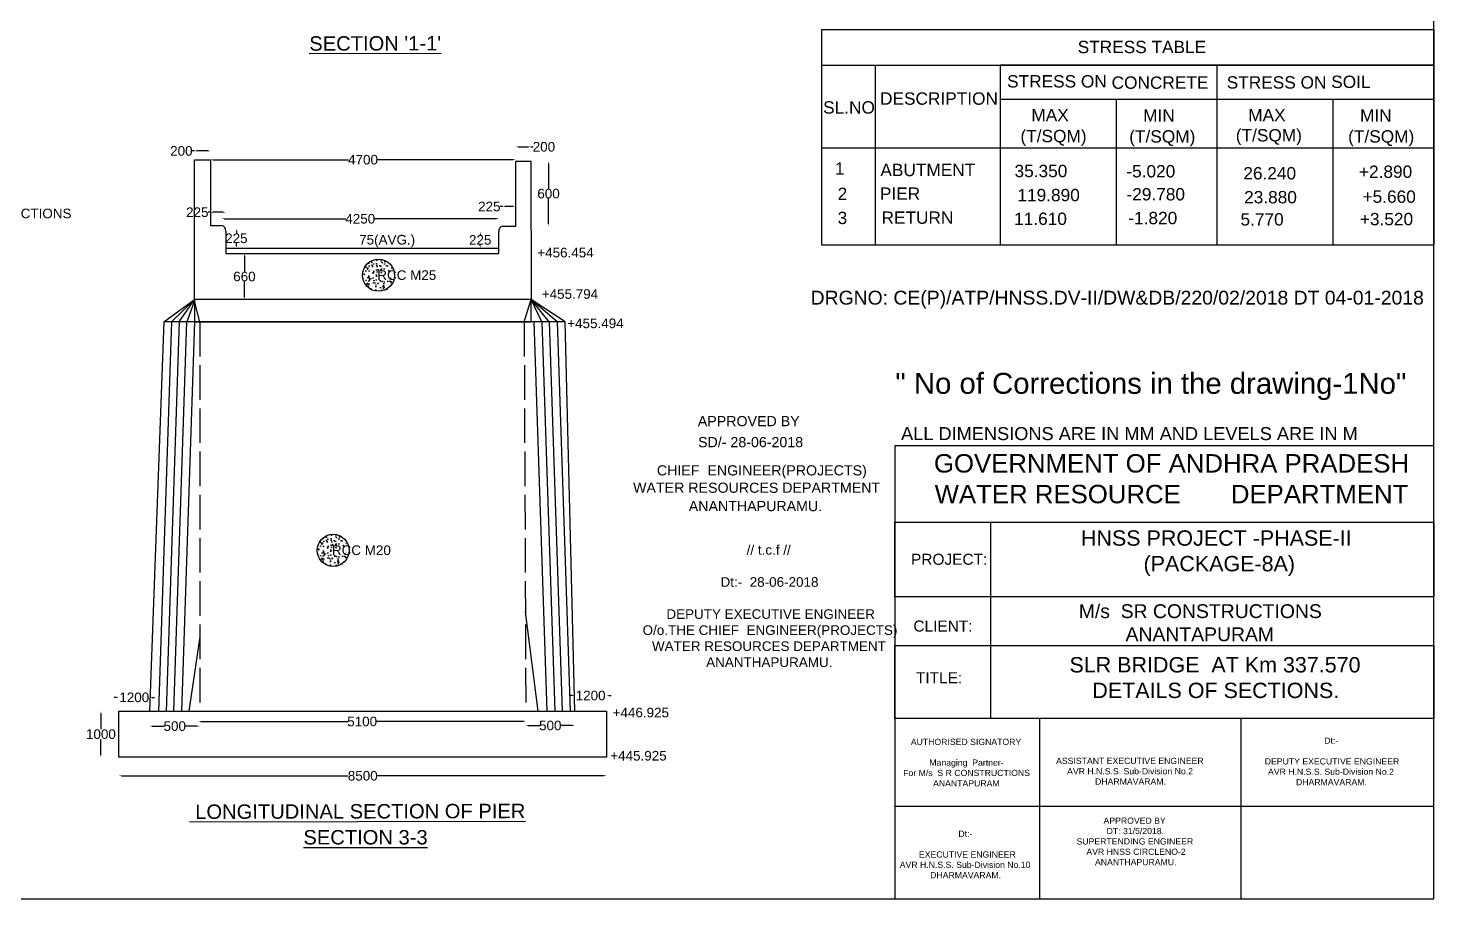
# Model space of a CAD drawing. Header units: inches. Extents: x 356128 to 379087, y -172684 to -157109.
# Drawn here: x 364462 to 379086, y -172684 to -163621 of the extents above; entities that cross this region are included whole.
import ezdxf

# ---------------------------------------------------------------- set-up
doc = ezdxf.new("R2010")
doc.units = ezdxf.units.IN
doc.header["$MEASUREMENT"] = 0
doc.linetypes.add('ACAD_ISO02W100', pattern=[15, 12, -3])
for name, color, linetype in [('DIMENSION', 7, 'Continuous'), ('DRAWING', 7, 'Continuous'), ('TEXT', 7, 'Continuous')]:
    doc.layers.add(name, color=color, linetype=linetype)
doc.styles.get("Standard").update_dxf_attribs({"font": 'arial.ttf'})
doc.dimstyles.new('ST100', dxfattribs={"dimtxt": 100, "dimasz": 25, "dimexe": 0, "dimexo": 300, "dimgap": 0.09, "dimtad": 0, "dimtih": 1, "dimtoh": 1, "dimdec": 0, "dimzin": 0, "dimdsep": 46, "dimtxsty": 'Standard', "dimcen": 0, "dimse1": 1, "dimse2": 1, "dimadec": 0, "dimazin": 0, "dimtfac": 1, "dimtdec": 0, "dimtofl": 0, "dimtmove": 0, "dimatfit": 3, "dimfxl": 2000, "dimtolj": 1, "dimtzin": 0, "dimarcsym": 0})

# ---------------------------------------------------------------- blocks, each defined once
blk = doc.blocks.new('*D63')
at = {"layer": 'Defpoints', "color": 0, "ltscale": 0.4, "transparency": 16777216}
for p in [(366192, -164900), (366192, -164991), (366359, -164991)]:
    blk.add_point(p, dxfattribs=at)
at = {"layer": 'DIMENSION', "color": 0, "lineweight": -2, "ltscale": 0.4, "transparency": 16777216}
for p, q in [((366192, -164900), (366167, -164900)), ((366334, -164900), (366217, -164900))]:
    blk.add_line(p, q, dxfattribs=at)
at = {"layer": 'DIMENSION', "color": 0, "ltscale": 0.4, "transparency": 16777216}
for points in [[(366217, -164896), (366217, -164905), (366192, -164900)], [(366334, -164896), (366334, -164905), (366359, -164900)]]:
    blk.add_solid(points, dxfattribs=at)
at = {"layer": 'DIMENSION', "color": 0, "ltscale": 0.4, "transparency": 16777216, "insert": (366056, -164900), "char_height": 100, "attachment_point": 5}
blk.add_mtext('\\A1;200', dxfattribs=at)
blk = doc.blocks.new('*D64')
at = {"layer": 'Defpoints', "color": 0, "ltscale": 0.4, "transparency": 16777216}
for p in [(366359, -165538), (366359, -165674), (366517, -165715)]:
    blk.add_point(p, dxfattribs=at)
at = {"layer": 'DIMENSION', "color": 0, "lineweight": -2, "ltscale": 0.4, "transparency": 16777216}
for p, q in [((366359, -165538), (366334, -165538)), ((366492, -165538), (366384, -165538))]:
    blk.add_line(p, q, dxfattribs=at)
at = {"layer": 'DIMENSION', "color": 0, "ltscale": 0.4, "transparency": 16777216}
for points in [[(366384, -165534), (366384, -165542), (366359, -165538)], [(366492, -165534), (366492, -165542), (366517, -165538)]]:
    blk.add_solid(points, dxfattribs=at)
at = {"layer": 'DIMENSION', "color": 0, "ltscale": 0.4, "transparency": 16777216, "insert": (366222, -165538), "char_height": 100, "attachment_point": 5}
blk.add_mtext('\\A1;225', dxfattribs=at)
blk = doc.blocks.new('*D65')
at = {"layer": 'Defpoints', "color": 0, "ltscale": 0.4, "transparency": 16777216}
for p in [(366514, -165707), (366520, -165910), (366628, -165910)]:
    blk.add_point(p, dxfattribs=at)
at = {"layer": 'DIMENSION', "color": 0, "lineweight": -2, "ltscale": 0.4, "transparency": 16777216}
for p, q in [((366628, -165732), (366628, -165758)), ((366628, -165886), (366628, -165860))]:
    blk.add_line(p, q, dxfattribs=at)
at = {"layer": 'DIMENSION', "color": 0, "ltscale": 0.4, "transparency": 16777216}
for points in [[(366624, -165732), (366632, -165732), (366628, -165707)], [(366624, -165886), (366632, -165886), (366628, -165910)]]:
    blk.add_solid(points, dxfattribs=at)
at = {"layer": 'DIMENSION', "color": 0, "ltscale": 0.4, "transparency": 16777216, "insert": (366628, -165809), "char_height": 100, "attachment_point": 5}
blk.add_mtext('\\A1;225', dxfattribs=at)
blk = doc.blocks.new('*D66')
at = {"layer": 'Defpoints', "color": 0, "ltscale": 0.4, "transparency": 16777216}
for p in [(366712, -165966), (366712, -166447), (366712, -166447)]:
    blk.add_point(p, dxfattribs=at)
at = {"layer": 'DIMENSION', "color": 0, "lineweight": -2, "ltscale": 0.4, "transparency": 16777216}
for p, q in [((366712, -165992), (366712, -166156)), ((366712, -166422), (366712, -166258))]:
    blk.add_line(p, q, dxfattribs=at)
at = {"layer": 'DIMENSION', "color": 0, "ltscale": 0.4, "transparency": 16777216}
for points in [[(366708, -165992), (366716, -165992), (366712, -165966)], [(366708, -166422), (366716, -166422), (366712, -166447)]]:
    blk.add_solid(points, dxfattribs=at)
at = {"layer": 'DIMENSION', "color": 0, "ltscale": 0.4, "transparency": 16777216, "insert": (366712, -166207), "char_height": 100, "attachment_point": 5}
blk.add_mtext('\\A1;660', dxfattribs=at)
blk = doc.blocks.new('*D67')
at = {"layer": 'Defpoints', "color": 0, "ltscale": 0.4, "transparency": 16777216}
for p in [(366474, -165674), (369360, -165606), (369360, -165740)]:
    blk.add_point(p, dxfattribs=at)
at = {"layer": 'DIMENSION', "color": 0, "lineweight": -2, "ltscale": 0.4, "transparency": 16777216}
for p, q in [((366500, -165606), (367766, -165606)), ((369334, -165606), (368068, -165606))]:
    blk.add_line(p, q, dxfattribs=at)
at = {"layer": 'DIMENSION', "color": 0, "ltscale": 0.4, "transparency": 16777216}
for points in [[(366500, -165601), (366500, -165610), (366474, -165606)], [(369334, -165601), (369334, -165610), (369360, -165606)]]:
    blk.add_solid(points, dxfattribs=at)
at = {"layer": 'DIMENSION', "color": 0, "ltscale": 0.4, "transparency": 16777216, "insert": (367917, -165606), "char_height": 100, "attachment_point": 5}
blk.add_mtext('\\A1;4250', dxfattribs=at)
blk = doc.blocks.new('*D68')
at = {"layer": 'Defpoints', "color": 0, "ltscale": 0.4, "transparency": 16777216}
for p in [(369396, -165478), (369396, -165682), (369534, -165682)]:
    blk.add_point(p, dxfattribs=at)
at = {"layer": 'DIMENSION', "color": 0, "lineweight": -2, "ltscale": 0.4, "transparency": 16777216}
for p, q in [((369396, -165478), (369372, -165478)), ((369509, -165478), (369422, -165478))]:
    blk.add_line(p, q, dxfattribs=at)
at = {"layer": 'DIMENSION', "color": 0, "ltscale": 0.4, "transparency": 16777216}
for points in [[(369422, -165474), (369422, -165482), (369396, -165478)], [(369509, -165474), (369509, -165482), (369534, -165478)]]:
    blk.add_solid(points, dxfattribs=at)
at = {"layer": 'DIMENSION', "color": 0, "ltscale": 0.4, "transparency": 16777216, "insert": (369260, -165478), "char_height": 100, "attachment_point": 5}
blk.add_mtext('\\A1;225', dxfattribs=at)
blk = doc.blocks.new('*D69')
at = {"layer": 'Defpoints', "color": 0, "ltscale": 0.4, "transparency": 16777216}
for p in [(369165, -165740), (369360, -165740), (369360, -165910)]:
    blk.add_point(p, dxfattribs=at)
at = {"layer": 'DIMENSION', "color": 0, "lineweight": -2, "ltscale": 0.4, "transparency": 16777216}
for p, q in [((369165, -165766), (369165, -165774)), ((369165, -165886), (369165, -165877))]:
    blk.add_line(p, q, dxfattribs=at)
at = {"layer": 'DIMENSION', "color": 0, "ltscale": 0.4, "transparency": 16777216}
for points in [[(369161, -165766), (369169, -165766), (369165, -165740)], [(369161, -165886), (369169, -165886), (369165, -165910)]]:
    blk.add_solid(points, dxfattribs=at)
at = {"layer": 'DIMENSION', "color": 0, "ltscale": 0.4, "transparency": 16777216, "insert": (369165, -165826), "char_height": 100, "attachment_point": 5}
blk.add_mtext('\\A1;225', dxfattribs=at)
blk = doc.blocks.new('*D70')
at = {"layer": 'Defpoints', "color": 0, "ltscale": 0.4, "transparency": 16777216}
for p in [(369692, -165006), (369534, -165682), (369876, -165682)]:
    blk.add_point(p, dxfattribs=at)
at = {"layer": 'DIMENSION', "color": 0, "lineweight": -2, "ltscale": 0.4, "transparency": 16777216}
for p, q in [((369876, -165032), (369876, -165293)), ((369876, -165658), (369876, -165396))]:
    blk.add_line(p, q, dxfattribs=at)
at = {"layer": 'DIMENSION', "color": 0, "ltscale": 0.4, "transparency": 16777216}
for points in [[(369872, -165032), (369880, -165032), (369876, -165006)], [(369872, -165658), (369880, -165658), (369876, -165682)]]:
    blk.add_solid(points, dxfattribs=at)
at = {"layer": 'DIMENSION', "color": 0, "ltscale": 0.4, "transparency": 16777216, "insert": (369876, -165344), "char_height": 100, "attachment_point": 5}
blk.add_mtext('\\A1;600', dxfattribs=at)
blk = doc.blocks.new('*D71')
at = {"layer": 'Defpoints', "color": 0, "ltscale": 0.4, "transparency": 16777216}
for p in [(369691, -164857), (369534, -165006), (369691, -165006)]:
    blk.add_point(p, dxfattribs=at)
at = {"layer": 'DIMENSION', "color": 0, "lineweight": -2, "ltscale": 0.4, "transparency": 16777216}
for p, q in [((369559, -164857), (369666, -164857)), ((369691, -164857), (369716, -164857))]:
    blk.add_line(p, q, dxfattribs=at)
at = {"layer": 'DIMENSION', "color": 0, "ltscale": 0.4, "transparency": 16777216}
for points in [[(369559, -164853), (369559, -164861), (369534, -164857)], [(369666, -164853), (369666, -164861), (369691, -164857)]]:
    blk.add_solid(points, dxfattribs=at)
at = {"layer": 'DIMENSION', "color": 0, "ltscale": 0.4, "transparency": 16777216, "insert": (369828, -164857), "char_height": 100, "attachment_point": 5}
blk.add_mtext('\\A1;200', dxfattribs=at)
blk = doc.blocks.new('*D72')
at = {"layer": 'Defpoints', "color": 0, "ltscale": 0.4, "transparency": 16777216}
for p in [(369534, -164797), (366359, -164991), (369534, -164991)]:
    blk.add_point(p, dxfattribs=at)
at = {"layer": 'DIMENSION', "color": 0, "lineweight": -2, "ltscale": 0.4, "transparency": 16777216}
for p, q in [((366384, -164991), (367795, -164991)), ((369509, -164991), (368098, -164991))]:
    blk.add_line(p, q, dxfattribs=at)
at = {"layer": 'DIMENSION', "color": 0, "ltscale": 0.4, "transparency": 16777216}
for points in [[(366384, -164987), (366384, -164995), (366359, -164991)], [(369509, -164987), (369509, -164995), (369534, -164991)]]:
    blk.add_solid(points, dxfattribs=at)
at = {"layer": 'DIMENSION', "color": 0, "ltscale": 0.4, "transparency": 16777216, "insert": (367946, -164991), "char_height": 100, "attachment_point": 5}
blk.add_mtext('\\A1;4700', dxfattribs=at)
blk = doc.blocks.new('*D73')
at = {"layer": 'Defpoints', "color": 0, "ltscale": 0.4, "transparency": 16777216}
for p in [(365406, -170587), (365406, -170731), (365726, -170731)]:
    blk.add_point(p, dxfattribs=at)
at = {"layer": 'DIMENSION', "color": 0, "lineweight": -2, "ltscale": 0.4, "transparency": 16777216}
for p, q in [((365382, -170587), (365356, -170587)), ((365751, -170587), (365776, -170587))]:
    blk.add_line(p, q, dxfattribs=at)
at = {"layer": 'DIMENSION', "color": 0, "ltscale": 0.4, "transparency": 16777216}
for points in [[(365382, -170583), (365382, -170591), (365406, -170587)], [(365751, -170583), (365751, -170591), (365726, -170587)]]:
    blk.add_solid(points, dxfattribs=at)
at = {"layer": 'DIMENSION', "color": 0, "ltscale": 0.4, "transparency": 16777216, "insert": (365566, -170587), "char_height": 100, "attachment_point": 5}
blk.add_mtext('\\A1;1200', dxfattribs=at)
blk = doc.blocks.new('*D74')
at = {"layer": 'Defpoints', "color": 0, "ltscale": 0.4, "transparency": 16777216}
for p in [(365406, -170731), (365219, -171209), (365406, -171209)]:
    blk.add_point(p, dxfattribs=at)
at = {"layer": 'DIMENSION', "color": 0, "lineweight": -2, "ltscale": 0.4, "transparency": 16777216}
for p, q in [((365219, -170756), (365219, -170919)), ((365219, -171184), (365219, -171021))]:
    blk.add_line(p, q, dxfattribs=at)
at = {"layer": 'DIMENSION', "color": 0, "ltscale": 0.4, "transparency": 16777216}
for points in [[(365215, -170756), (365223, -170756), (365219, -170731)], [(365215, -171184), (365223, -171184), (365219, -171209)]]:
    blk.add_solid(points, dxfattribs=at)
at = {"layer": 'DIMENSION', "color": 0, "ltscale": 0.4, "transparency": 16777216, "insert": (365219, -170970), "char_height": 100, "attachment_point": 5}
blk.add_mtext('\\A1;1000', dxfattribs=at)
blk = doc.blocks.new('*D75')
at = {"layer": 'Defpoints', "color": 0, "ltscale": 0.4, "transparency": 16777216}
for p in [(365726, -170731), (366248, -170731), (366248, -170886)]:
    blk.add_point(p, dxfattribs=at)
at = {"layer": 'DIMENSION', "color": 0, "lineweight": -2, "ltscale": 0.4, "transparency": 16777216}
for p, q in [((365751, -170886), (365876, -170886)), ((366222, -170886), (366097, -170886))]:
    blk.add_line(p, q, dxfattribs=at)
at = {"layer": 'DIMENSION', "color": 0, "ltscale": 0.4, "transparency": 16777216}
for points in [[(365751, -170881), (365751, -170890), (365726, -170886)], [(366222, -170881), (366222, -170890), (366248, -170886)]]:
    blk.add_solid(points, dxfattribs=at)
at = {"layer": 'DIMENSION', "color": 0, "ltscale": 0.4, "transparency": 16777216, "insert": (365987, -170886), "char_height": 100, "attachment_point": 5}
blk.add_mtext('\\A1;500', dxfattribs=at)
blk = doc.blocks.new('*D76')
at = {"layer": 'Defpoints', "color": 0, "ltscale": 0.4, "transparency": 16777216}
for p in [(369638, -170731), (366235, -170883), (369638, -170838)]:
    blk.add_point(p, dxfattribs=at)
at = {"layer": 'DIMENSION', "color": 0, "lineweight": -2, "ltscale": 0.4, "transparency": 16777216}
for p, q in [((366260, -170838), (367788, -170838)), ((369614, -170838), (368086, -170838))]:
    blk.add_line(p, q, dxfattribs=at)
at = {"layer": 'DIMENSION', "color": 0, "ltscale": 0.4, "transparency": 16777216}
for points in [[(366260, -170833), (366260, -170842), (366235, -170838)], [(369614, -170833), (369614, -170842), (369638, -170838)]]:
    blk.add_solid(points, dxfattribs=at)
at = {"layer": 'DIMENSION', "color": 0, "ltscale": 0.4, "transparency": 16777216, "insert": (367937, -170838), "char_height": 100, "attachment_point": 5}
blk.add_mtext('\\A1;5100', dxfattribs=at)
blk = doc.blocks.new('*D77')
at = {"layer": 'Defpoints', "color": 0, "ltscale": 0.4, "transparency": 16777216}
for p in [(369638, -170731), (370150, -170731), (370150, -170880)]:
    blk.add_point(p, dxfattribs=at)
at = {"layer": 'DIMENSION', "color": 0, "lineweight": -2, "ltscale": 0.4, "transparency": 16777216}
for p, q in [((369664, -170880), (369784, -170880)), ((370125, -170880), (370005, -170880))]:
    blk.add_line(p, q, dxfattribs=at)
at = {"layer": 'DIMENSION', "color": 0, "ltscale": 0.4, "transparency": 16777216}
for points in [[(369664, -170876), (369664, -170885), (369638, -170880)], [(370125, -170876), (370125, -170885), (370150, -170880)]]:
    blk.add_solid(points, dxfattribs=at)
at = {"layer": 'DIMENSION', "color": 0, "ltscale": 0.4, "transparency": 16777216, "insert": (369894, -170880), "char_height": 100, "attachment_point": 5}
blk.add_mtext('\\A1;500', dxfattribs=at)
blk = doc.blocks.new('*D78')
at = {"layer": 'Defpoints', "color": 0, "ltscale": 0.4, "transparency": 16777216}
for p in [(370479, -170568), (370150, -170731), (370479, -170731)]:
    blk.add_point(p, dxfattribs=at)
at = {"layer": 'DIMENSION', "color": 0, "lineweight": -2, "ltscale": 0.4, "transparency": 16777216}
for p, q in [((370125, -170568), (370100, -170568)), ((370504, -170568), (370529, -170568))]:
    blk.add_line(p, q, dxfattribs=at)
at = {"layer": 'DIMENSION', "color": 0, "ltscale": 0.4, "transparency": 16777216}
for points in [[(370125, -170563), (370125, -170572), (370150, -170568)], [(370504, -170563), (370504, -170572), (370479, -170568)]]:
    blk.add_solid(points, dxfattribs=at)
at = {"layer": 'DIMENSION', "color": 0, "ltscale": 0.4, "transparency": 16777216, "insert": (370314, -170568), "char_height": 100, "attachment_point": 5}
blk.add_mtext('\\A1;1200', dxfattribs=at)
blk = doc.blocks.new('*D79')
at = {"layer": 'Defpoints', "color": 0, "ltscale": 0.4, "transparency": 16777216}
for p in [(365406, -171209), (370479, -171209), (370479, -171403)]:
    blk.add_point(p, dxfattribs=at)
at = {"layer": 'DIMENSION', "color": 0, "lineweight": -2, "ltscale": 0.4, "transparency": 16777216}
for p, q in [((365432, -171403), (367793, -171403)), ((370454, -171403), (368092, -171403))]:
    blk.add_line(p, q, dxfattribs=at)
at = {"layer": 'DIMENSION', "color": 0, "ltscale": 0.4, "transparency": 16777216}
for points in [[(365432, -171399), (365432, -171407), (365406, -171403)], [(370454, -171399), (370454, -171407), (370479, -171403)]]:
    blk.add_solid(points, dxfattribs=at)
at = {"layer": 'DIMENSION', "color": 0, "ltscale": 0.4, "transparency": 16777216, "insert": (367943, -171403), "char_height": 100, "attachment_point": 5}
blk.add_mtext('\\A1;8500', dxfattribs=at)

msp = doc.modelspace()

# ---------------------------------------------------------------- hatches: boundary and pattern name
at = {"layer": 'DRAWING', "ltscale": 0.4}
h = msp.add_hatch(dxfattribs=at)
h.set_pattern_fill('AR-CONC', color=256, scale=15.420849, angle=0.1412, style=0)
h.set_pattern_definition([(50.141203, (9389.5, 1386), (110.631124, -9.404295), [11.565637, -127.222006]), (355.141203, (9389.5, 1386), (-21.682432, 115.941332), [9.25251, -101.777605]), (100.592603, (9398.72, 1385.22), (88.948774, 106.536966), [9.82928, -108.122068]), (46.325403, (9389.42, 1416.84), (164.640037, -25.118766), [17.348455, -190.83301]), (96.776803, (9403.14, 1414.75), (143.762285, 150.572), [14.74392, -162.183076]), (351.325403, (9389.42, 1416.84), (143.76217, 150.572114), [13.878764, -152.66641]), (21.141203, (9404.865, 1409.17), (92.200868, -61.860215), [11.565637, -127.222006]), (326.141203, (9404.86, 1409.17), (37.24559, 111.916425), [9.25251, -101.777605]), (71.592603, (9412.55, 1404.02), (129.446497, 50.05611), [9.82928, -108.122068]), (37.641203, (9389.5, 1386), (1.7486343, 51.3395247), [0, -100.543937, 0, -103.31969, 0, -102.163126]), (7.641203, (9389.5, 1386), (40.417541, 60.921428), [0, -58.907644, 0, -98.23081, 0, -38.937644]), (327.641203, (9355.112, 1385.916), (82.328275, -3.2752683), [0, -38.552123, 0, -120.282624, 0, -159.60579]), (317.641203, (9339.69, 1385.88), (89.893943, 15.658626), [0, -50.11776, 0, -79.879999, 0, -113.343242])])
h.paths.add_polyline_path([(367940.5, -166193.5, 1), (368274.5, -166193.5, 1)])
h.paths.add_polyline_path([(368030.2, -166269.5), (368734, -166269.2), (368733.9, -166114), (368030.2, -166114.2)], flags=9)
h = msp.add_hatch(dxfattribs=at)
h.set_pattern_fill('AR-CONC', color=256, scale=15.420849, angle=0.1412, style=0)
h.set_pattern_definition([(50.141203, (8917, -1477), (110.631124, -9.404295), [11.565637, -127.222006]), (355.141203, (8917, -1477), (-21.682432, 115.941332), [9.25251, -101.777605]), (100.592603, (8926.22, -1477.78), (88.948774, 106.536966), [9.82928, -108.122068]), (46.325403, (8916.92, -1446.16), (164.640037, -25.118766), [17.348455, -190.83301]), (96.776803, (8930.64, -1448.25), (143.762285, 150.572), [14.74392, -162.183076]), (351.325403, (8916.92, -1446.16), (143.76217, 150.572114), [13.878764, -152.66641]), (21.141203, (8932.365, -1453.83), (92.200868, -61.860215), [11.565637, -127.222006]), (326.141203, (8932.36, -1453.83), (37.24559, 111.916425), [9.25251, -101.777605]), (71.592603, (8940.05, -1458.99), (129.446497, 50.05611), [9.82928, -108.122068]), (37.641203, (8917, -1477), (1.7486343, 51.3395247), [0, -100.543937, 0, -103.31969, 0, -102.163126]), (7.641203, (8917, -1477), (40.417541, 60.921428), [0, -58.907644, 0, -98.23081, 0, -38.937644]), (327.641203, (8882.613, -1477.084), (82.328275, -3.2752683), [0, -38.552123, 0, -120.282624, 0, -159.60579]), (317.641203, (8867.19, -1477.12), (89.893943, 15.658626), [0, -50.11776, 0, -79.879999, 0, -113.343242])])
h.paths.add_polyline_path([(367468, -169056.5, 1), (367802, -169056.5, 1)])
h.paths.add_polyline_path([(367557.7, -169132.5), (368261.5, -169132.2), (368261.4, -168977), (367557.7, -168977.2)], flags=9)

# ---------------------------------------------------------------- linework, layer by layer
for points in [[(379086.5, -157109), (356128.5, -157109), (356128.5, -172684), (379086.5, -172684)], [(366192, -166678.5), (369696.5, -166678.5), (369696.5, -166447), (366192, -166447)], [(365726, -170731), (370150, -170731), (370047.5, -166678.5), (365872.5, -166678.5)], [(365406.5, -170731), (370479, -170731), (370479, -171209), (365406.5, -171209)]]:
    msp.add_lwpolyline(points, close=True, dxfattribs=at)
for points in [[(366192, -166447), (366192, -164991), (366359, -164991), (366359, -165674), (366474.5, -165674)], [(369396.5, -165682.5), (369534, -165682.5), (369534, -165006.5), (369691.5, -165006.5), (369696.5, -166447)], [(366519.5, -165734), (366519.5, -165966.5), (369359.5, -165966.5), (369359.5, -165740.5)], [(366519.5, -165910.5), (369359.5, -165910.5)], [(365872.5, -166678.5), (366192, -166447)], [(365952, -166678.5), (366192, -166447)], [(366033.5, -166678.5), (366192, -166447)], [(366108, -166694.9), (366192, -166462)], [(366247.5, -166678.5), (366192, -166462)], [(369622.5, -166678.5), (369696.5, -166447)], [(369807.5, -166678.5), (369696.5, -166447)], [(369882.5, -166678.5), (369696.5, -166447)], [(369964, -166678.5), (369696.5, -166447)], [(370047.5, -166678.5), (369696.5, -166447)], [(365952, -166678.5), (365816.5, -170731)], [(366033.5, -166678.5), (365898, -170731)], [(366108.5, -166678.5), (365973, -170731)], [(366192, -166678.5), (366056.5, -170731)], [(369724, -166678.5), (369859.5, -170731)], [(369807.5, -166678.5), (369943, -170731)], [(369882.5, -166678.5), (370018, -170731)], [(369964, -166678.5), (370099.5, -170731)], [(369634.4, -169698), (369763.5, -170731)], [(366247.5, -169956), (366133, -170731)]]:
    msp.add_lwpolyline(points, dxfattribs=at)
at = {"layer": 'DRAWING', "linetype": 'ACAD_ISO02W100', "ltscale": 30}
for points in [[(366247.5, -166678.5), (366247.5, -170731)], [(369622.5, -166678.5), (369638.5, -170731)]]:
    msp.add_lwpolyline(points, dxfattribs=at)
at = {"layer": 'DRAWING', "ltscale": 0.4}
for centre in [(368107.5, -166193.5), (367635, -169056.5)]:
    msp.add_circle(centre, 167, dxfattribs=at)
for centre, radius, start, end in [((366460.7, -165731.2), 58.8, 357.2664, 76.4734), ((369407.2, -165730.1), 48.8, 102.65731, 192.27255)]:
    msp.add_arc(centre, radius, start, end, dxfattribs=at)
at = {"layer": 'TEXT', "ltscale": 0.4}
for points in [[(372719.9, -163634), (379086.5, -163634), (379086.5, -165878.5), (372719.9, -165878.5)], [(372719.9, -164006.4), (379086.5, -164006.4), (379086.5, -164869), (372719.9, -164869)], [(373279.1, -164006.4), (374574, -164006.4), (374574, -165878.5), (373279.1, -165878.5)], [(374574, -164359.3), (379086.5, -164359.3), (379086.5, -164006.4), (374574, -164006.4)], [(376830.2, -164006.4), (379086.5, -164006.4), (379086.5, -165878.5), (376830.2, -165878.5)]]:
    msp.add_lwpolyline(points, close=True, dxfattribs=at)
for points in [[(375780.6, -164359.3), (375780.6, -165878.5)], [(378036.9, -164359.3), (378036.9, -165878.5)]]:
    msp.add_lwpolyline(points, dxfattribs=at)
at = {"layer": 'TEXT'}
for points in [[(379086.5, -167968.4), (373479.9, -167968.4), (373479.9, -172684), (379086.5, -172684)], [(373479.9, -168762.8), (379086.5, -168762.8), (379086.5, -169540.2), (373479.9, -169540.2)], [(373479.9, -170047.8), (379086.5, -170047.8), (379086.5, -170806.4), (373479.9, -170806.4)]]:
    msp.add_lwpolyline(points, close=True, dxfattribs=at)
for points in [[(374475.5, -168762.8), (374475.5, -170806.4)], [(374983.9, -170806.4), (374983.9, -172684)], [(377079.8, -170806.4), (377079.8, -172684)], [(373479.9, -171720), (379086.5, -171720)]]:
    msp.add_lwpolyline(points, dxfattribs=at)

# ---------------------------------------------------------------- texts
at = {"layer": 'DRAWING', "color": 7}
for s, p in [(' RCC M25', (368056.1, -166241.9)), (' RCC M20', (367583.6, -169104.9))]:
    msp.add_text(s, height=100, rotation=0.01749, dxfattribs=at).set_placement(p)
at = {"layer": 'TEXT'}
for s, p in [("%%USECTION '1-1'", (367386.9, -163856.4)), ('%%U LONGITUDINAL SECTION OF PIER', (366142.3, -171851.9))]:
    msp.add_text(s, height=150, rotation=0.1412, dxfattribs=at).set_placement(p)
for s, height, p in [('STRESS TABLE', 128.498, (375380.9, -163881.7)), ('STRESS ON ', 128.5, (374646.5, -164239.2)), ('STRESS ON ', 128.5, (376931.5, -164250.4)), ('SOIL ', 128.5, (378018.1, -164244.4)), ('SL.NO ', 128.5, (372732.5, -164510.9)), ('DESCRIPTION ', 128.498, (373324.7, -164418.6)), ('MAX', 128.5, (374898.8, -164590.7)), ('MIN', 128.5, (376062.2, -164595.1)), ('MAX', 128.5, (377155.1, -164590.7)), ('MIN', 128.5, (378318.4, -164595.1)), ('1', 128.5, (372855.7, -165146.1)), ('ABUTMENT ', 128.5, (373328.2, -165161.8)), ('35.350', 128.5, (374724.2, -165172.2)), ('-5.020', 128.5, (375887.1, -165175)), ('26.240', 128.5, (377104, -165195.9)), ('+2.890', 128.5, (378307, -165180)), ('2', 128.5, (372883.6, -165410.1)), ('PIER', 128.5, (373323.3, -165408.2)), ('119.890', 128.5, (374754, -165423.2)), ('-29.780', 128.5, (375888.4, -165414.4)), ('23.880', 128.5, (377112.3, -165445)), ('+5.660', 128.5, (378344.3, -165439.3)), ('3', 128.5, (372883.7, -165660.4)), ('RETURN', 128.5, (373339.8, -165658.1)), ('11.610', 128.5, (374719.7, -165669.6)), ('-1.820', 128.5, (375907.7, -165661.9)), ('5.770', 128.5, (377074.7, -165675.7)), ('+3.520', 128.5, (378316.6, -165673)), ('APPROVED BY ', 105.816, (371429, -167764.4)), ('SD/- 28-06-2018', 105.816, (371431.6, -167982.8)), ('WATER RESOURCES DEPARTMENT ', 105.816, (370755.3, -168457.5)), ('ANANTHAPURAMU. ', 105.816, (371334.8, -168648.6))]:
    msp.add_text(s, height=height, dxfattribs=at).set_placement(p)
at = {"layer": 'TEXT', "color": 7}
for s, p in [('16MM DIA @ 150MM C/C IN BOTH DIRECTIONS', (361782.8, -165601)), ('75(AVG.)', (367905.8, -165873.5)), ('+456.454', (369759.3, -166007.5)), ('+455.794', (369805.8, -166438.5)), ('+455.494', (370070.8, -166744)), ('+446.925', (370542.8, -170794.5)), ('+445.925', (370518.3, -171244))]:
    msp.add_text(s, height=100, rotation=0.01749, dxfattribs=at).set_placement(p)
at = {"layer": 'TEXT', "attachment_point": 1}
for s, insert, char_height, width in [('CONCRETE', (375733.6, -164124.2), 128.5, 1038.155), ('(T/SQM)', (374785.4, -164680), 128.5, 704.16), ('(T/SQM)', (377025.7, -164672), 128.5, 704.16), ('(T/SQM)', (375917.1, -164684.1), 128.5, 704.16), ('(T/SQM)', (378194.5, -164684.1), 128.5, 704.16), ('\\pi312.22;DRGNO: CE(P)/ATP/HNSS.DV-II/DW&DB/220/02/2018 DT 04-01-2018', (372290.2, -166354.5), 144.181, 6980.488), ('\\pi65.647;" No of Corrections in the drawing-1No"', (373418.2, -167209.1), 218.231, 5419.898), ('ALL DIMENSIONS ARE IN MM AND LEVELS ARE IN M', (373543.6, -167773.7), 135.41, 4832.295), ('CHIEF  ENGINEER(PROJECTS)', (371002.8, -168170.9), 105.816, 2971.913), ('\\pi2284.6;// t.c.f //\\P\\pi2514;\\P\\pi2012.9;Dt:-  28-06-2018\\P\\pi2514;\\P\\pi1410.7; DEPUTY EXECUTIVE ENGINEER\\P\\pi0;^I^I^IO/o.THE CHIEF  ENGINEER(PROJECTS)\\P\\pi1299.4;WATER RESOURCES DEPARTMENT\\P\\pi1863.1;ANANTHAPURAMU.', (369652.5, -169001.6), 100.172, 5027.935), ('PROJECT:', (373647.3, -169092), 114.85, 1071.605), ('\\pi587.92;M/s  SR CONSTRUCTIONS \\P\\pi1075.1;ANANTAPURAM', (374804, -169617.3), 144.181, 3679.333), ('CLIENT:', (373671.6, -169787.1), 114.85, 1071.605), ('\\pi977.38;SLR BRIDGE  AT Km 337.570\\P\\pi1215.3;DETAILS OF SECTIONS.', (374318, -170167.4), 159.864, 4962.611), ('TITLE:', (373698.1, -170325.4), 114.85, 622.796), ('\\pi1047.9;AUTHORISED SIGNATORY\\P\\pi1622;\\P\\pi1240.3;Managing  Partner-\\P\\pi968.44;For M/s  S R CONSTRUCTIONS\\P\\pi1279.3;ANANTAPURAM', (372597.1, -171017.6), 64.63, 3243.979), ('\\pi1554.2;Dt:-  \\P\\pi1622;\\P\\pi910.15; DEPUTY EXECUTIVE ENGINEER\\P\\pi969.56;AVR H.N.S.S. Sub-Division No.2\\P\\pi1260.7;DHARMAVARAM.', (376391.5, -171004.9), 64.63, 3243.979), ('\\pi1622;\\P\\P\\pi854.96;ASSISTANT EXECUTIVE ENGINEER\\P\\pi969.56;AVR H.N.S.S. Sub-Division No.2\\P\\pi1260.7;DHARMAVARAM.', (374301.3, -170999.8), 64.63, 3243.979), ('\\pi1298.7;APPROVED BY\\P\\pi1330.8;DT: 31/5/2018.  \\P\\pi1017.6;SUPERTENDING ENGINEER                \\P\\pi1095.1; AVR HNSS CIRCLENO-2\\P\\pi0;^I^I^I^I       ANANTHAPURAMU.', (374351.1, -171837.6), 64.63, 3243.979), ('{\\L SECTION 3-3 }', (367267.6, -171967.4), 150, 1556.843), ('\\pi1554.2;Dt:- \\P\\pi1622;\\P\\pi1093.3;  EXECUTIVE ENGINEER\\P\\pi944.23;AVR H.N.S.S. Sub-Division No.10\\P\\pi1260.7;DHARMAVARAM.', (372585.6, -171973.9), 64.63, 3243.979)]:
    msp.add_mtext(s, dxfattribs=dict(at, insert=insert, char_height=char_height, width=width))
at = {"layer": 'TEXT', "color": 7, "width": 5470.94, "attachment_point": 5}
for s, insert, char_height in [('GOVERNMENT OF ANDHRA PRADESH\\PWATER RESOURCE       DEPARTMENT', (376356.8, -168312), 191.836), ('HNSS PROJECT -PHASE-II\\P (PACKAGE-8A)', (376822.9, -169085.5), 159.864)]:
    msp.add_mtext(s, dxfattribs=dict(at, insert=insert, char_height=char_height))

# ---------------------------------------------------------------- dimensions: what is measured, and where the dimension line sits
at = {"layer": 'DIMENSION', "ltscale": 0.4}
for base, p1, p2, text, picture, middle in [((369534, -164991), (366359, -164991), (369534, -164797), '4700', '*D72', (367946.5, -164991)), ((369691.5, -164857), (369534, -165006.5), (369691.5, -165006), '200', '*D71', (369827.7, -164857)), ((366192, -164900.5), (366359, -164991), (366192, -164991), '200', '*D63', (366055.8, -164900.5)), ((366359, -165538), (366517.3, -165715.2), (366359, -165674), '225', '*D64', (366222.2, -165538)), ((369359.5, -165605.5), (366474.5, -165674), (369359.5, -165740.5), '4250', '*D67', (367917, -165605.5)), ((369396.5, -165478), (369534, -165682.5), (369396.5, -165682.5), '225', '*D68', (369259.7, -165478)), ((365406.5, -170587), (365726, -170731), (365406.5, -170731), '1200', '*D73', (365566.2, -170587)), ((370479, -170567.5), (370150, -170731), (370479, -170731), '1200', '*D78', (370314.5, -170567.5)), ((366247.5, -170885.5), (365726, -170731), (366247.5, -170731), '500', '*D75', (365986.8, -170885.5)), ((369638.5, -170837.5), (366235, -170883.4), (369638.5, -170731), '5100', '*D76', (367936.8, -170837.5)), ((370150, -170880.5), (369638.5, -170731), (370150, -170731), '500', '*D77', (369894.2, -170880.5)), ((370479, -171403), (365406.5, -171209), (370479, -171209), '8500', '*D79', (367942.8, -171403))]:
    dim = msp.add_linear_dim(base=base, p1=p1, p2=p2, text=text, dimstyle='ST100', dxfattribs=at)
    dim.commit()
    dim.dimension.update_dxf_attribs({"geometry": picture, "text_midpoint": middle})
for base, p1, p2, text, picture, middle in [((369876, -165682.5), (369691.5, -165006.5), (369534, -165682.5), '600', '*D70', (369876, -165344.5)), ((366628, -165910.5), (366514.3, -165706.8), (366519.5, -165910.5), '225', '*D65', (366628, -165808.7)), ((369165, -165740.5), (369359.5, -165910.5), (369359.5, -165740.5), '225', '*D69', (369165, -165825.5)), ((366712, -166447), (366712, -165966.5), (366712, -166447), '660', '*D66', (366712, -166206.7)), ((365219, -171209), (365406.5, -170731), (365406.5, -171209), '1000', '*D74', (365219, -170970))]:
    dim = msp.add_linear_dim(base=base, p1=p1, p2=p2, angle=90, text=text, dimstyle='ST100', dxfattribs=at)
    dim.commit()
    dim.dimension.update_dxf_attribs({"geometry": picture, "text_midpoint": middle})

doc.saveas('drawing.dxf')
